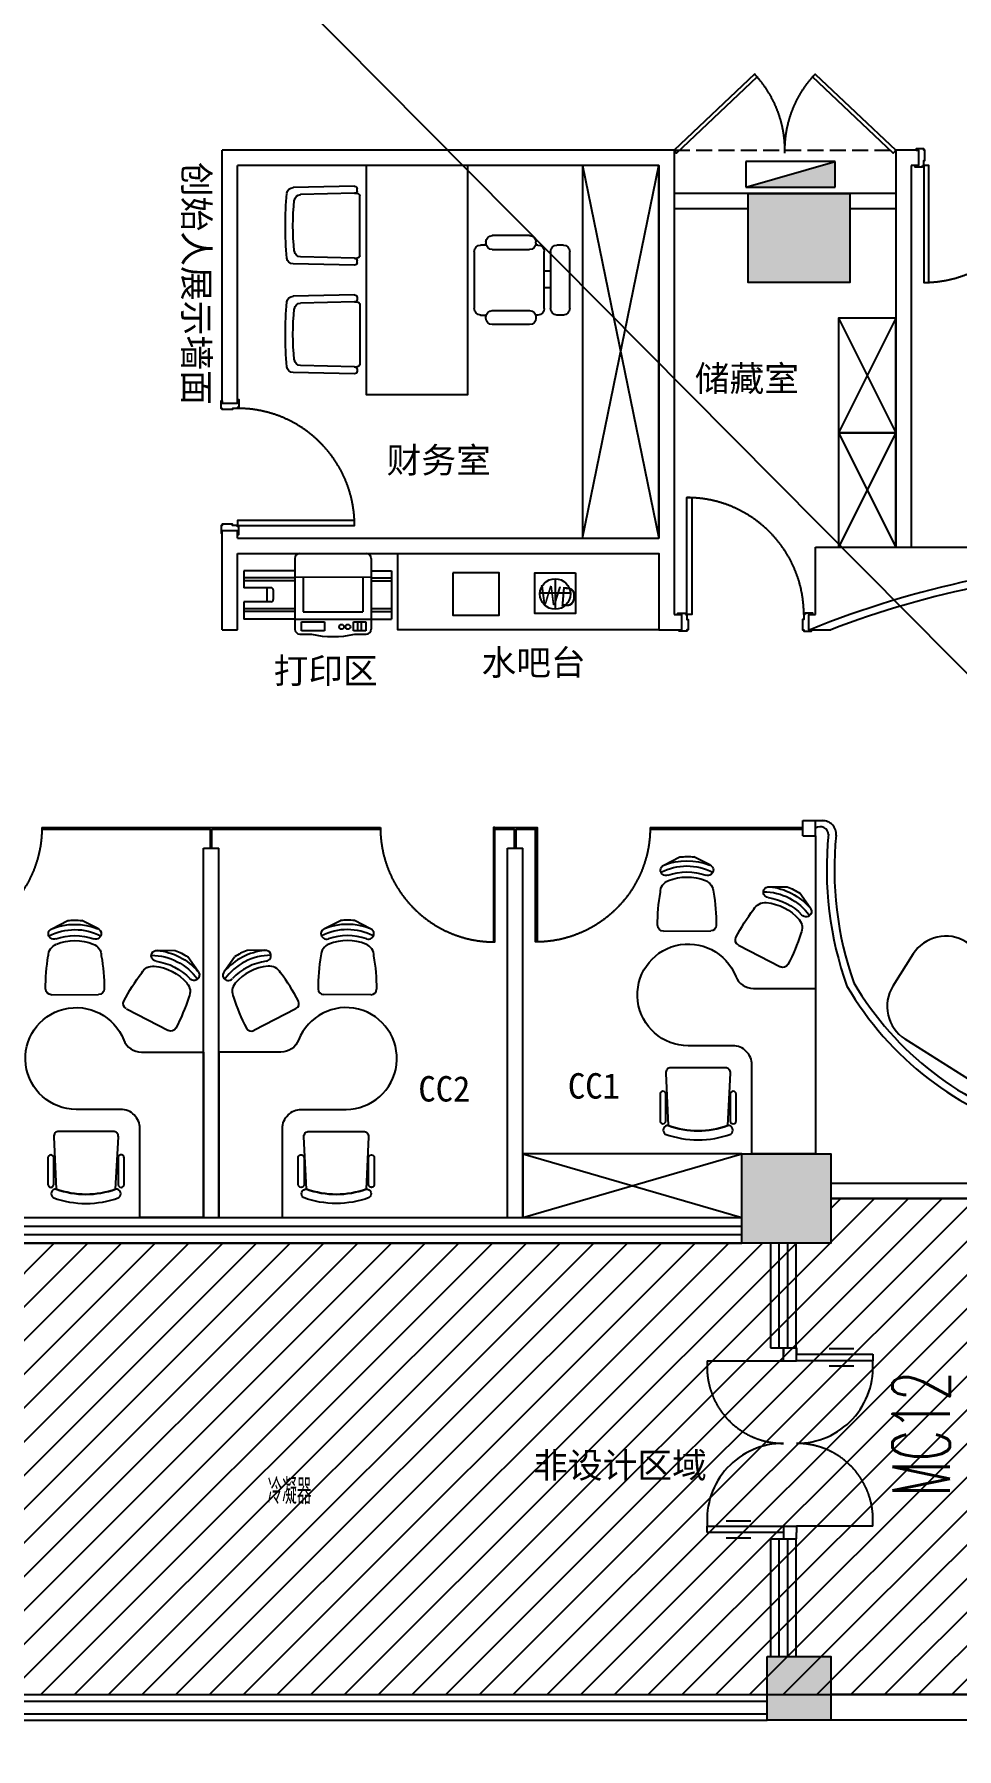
# Model space of a CAD drawing. Extents: x 392800 to 1041602, y -388882 to -94077.
# Drawn here: x 435883 to 443132, y -312974 to -299498 of the extents above; entities that cross this region are included whole.
import ezdxf
from ezdxf.enums import TextEntityAlignment as Align

# ---------------------------------------------------------------- set-up
doc = ezdxf.new("R2010")
doc.units = 0
doc.header["$LTSCALE"] = 1000
doc.header["$MEASUREMENT"] = 0
for name, pattern in [('ACAD_ISO02W100', [15, 12, -3]), ('ACAD_ISO03W100', [30, 12, -18]), ('DASH', [0.35, 0.25, -0.1]), ('DASHED', [0.75, 0.5, -0.25]), ('DASHED2', [6, 5, -1])]:
    doc.linetypes.add(name, pattern=pattern)
for name, color, linetype in [('DOOR【门】', 93, 'Continuous'), ('FF-FURN', 51, 'Continuous'), ('IAR-文字350', 2, 'ACAD_ISO02W100'), ('IBS-其它（电梯桥厢、管道上空线）', 123, 'Continuous'), ('IBS-墙面灯带', 40, 'INHOPE-LED LIGHT'), ('IBS-完成面', 2, 'Continuous'), ('IBS-新建墙体', 1, 'Continuous'), ('IBS-梁', 8, 'Continuous'), ('IBS－墙体', 6, 'Continuous'), ('IBS－窗', 1, 'Continuous'), ('IDS－门', 3, 'Continuous'), ('IFF-家具', 51, 'Continuous'), ('PUB_HATCH', 8, 'Continuous'), ('PUB_TEXT', 7, 'Continuous'), ('WALL', 255, 'Continuous')]:
    doc.layers.add(name, color=color, linetype=linetype)
doc.layers.add('DOOR【门套】', color=70, linetype='Continuous', lineweight=0)
doc.styles.add('_HZFS', font='txt.shx', dxfattribs={"width": 0.6, "bigfont": 'HZFS.shx'})
doc.styles.add('_HZTXT', font='gbenor.shx', dxfattribs={"bigfont": 'gbcbig.shx'})
doc.styles.add('INHOPE-03', font='gbeitc.shx', dxfattribs={"width": 0.85, "bigfont": 'gbcbig.shx'})
doc.styles.get("Standard").update_dxf_attribs({"font": 'gbenor.shx', "bigfont": 'gbcbig.shx'})
doc.linetypes.add('INHOPE-LED LIGHT', pattern='A,12.7,-5.08,["LED",INHOPE-03,S=2.54,R=0,X=-2.54,Y=-1.27],-6.35', length=24.13)

# ---------------------------------------------------------------- blocks, each defined once
blk = doc.blocks.new('M_A19UKF')
for p, q in [((-0.4667, -0.0028), (-0.4667, 0.3972)), ((-0.4667, 0.3972), (-0.4333, 0.3972)), ((-0.4333, 0.3972), (-0.4333, -0.0028)), ((-0.4949, 0.2977), (-0.4949, 0.1694)), ((-0.4051, 0.2977), (-0.4051, 0.1694)), ((-0.5, -0.0028), (-0.5, -0.0694)), ((-0.4333, -0.0028), (-0.5, -0.0028)), ((-0.5, -0.0028), (-0.5, -0.0028)), ((-0.5, -0.0694), (-0.5, -0.0694)), ((-0.5, -0.0694), (-0.4667, -0.0694)), ((-0.4333, -0.0028), (-0.4667, -0.0028)), ((-0.4333, -0.0694), (-0.4667, -0.0694)), ((-0.4333, -0.0028), (-0.4333, -0.0694)), ((0.4333, -0.0028), (0.4333, -0.0694)), ((0.4333, -0.0028), (0.4667, -0.0028)), ((0.4333, -0.0028), (0.5, -0.0028)), ((0.4333, -0.4694), (0.4333, -0.0694)), ((0.4333, -0.0694), (0.5, -0.0694)), ((0.4333, -0.0694), (0.4667, -0.0694)), ((0.5, -0.0028), (0.4667, -0.0028)), ((0.4667, -0.0694), (0.4667, -0.4694)), ((0.5, -0.0694), (0.4667, -0.0694)), ((0.5, -0.0028), (0.5, -0.0694)), ((0.5, -0.0028), (0.5, -0.0028)), ((0.5, -0.0694), (0.5, -0.0694)), ((0.4051, -0.3699), (0.4051, -0.2416)), ((0.4949, -0.3699), (0.4949, -0.2416)), ((0.4667, -0.4694), (0.4333, -0.4694))]:
    blk.add_line(p, q)
at = {"linetype": 'DASHED2'}
for p, q in [((0.4333, 0.3972), (0.4333, -0.0028)), ((-0.4333, -0.4694), (-0.4333, -0.0694))]:
    blk.add_line(p, q, dxfattribs=at)
for centre, start, end in [((-0.4, -0.0014), 359.80068, 94.78054), ((0.4, -0.0708), 179.80068, 274.78054)]:
    blk.add_arc(centre, 0.4, start, end)
for centre, start, end in [((0.4, -0.0014), 85.21946, 180.19932), ((-0.4, -0.0708), 265.21946, 0.19932)]:
    blk.add_arc(centre, 0.4, start, end, dxfattribs=at)
blk = doc.blocks.new('_FZH')
blk.add_solid([(0.5, 0.5), (0.5, -0.5), (-0.5, 0.5), (-0.5, -0.5)])
blk = doc.blocks.new('*U235')
at = {"color": 250, "linetype": 'ACAD_ISO03W100'}
blk.add_arc((40, 59), 920, 0, 90, dxfattribs=at)
at = {"layer": 'DOOR【门套】', "color": 3, "linetype": 'ByBlock', "lineweight": -2}
for points in [[(40, 60), (40, 980), (80, 980), (80, 60)], [(30, 60), (40, 60), (40, 20), (50, 20), (50, -60), (40, -60), (40, -70), (-20, -70), (-20, -60), (0, -60), (0, 60), (-30, 60), (-30, 70), (30, 70)], [(970, 60), (960, 60), (960, 20), (950, 20), (950, -60), (960, -60), (960, -70), (1020, -70), (1020, -60), (1000, -60), (1000, 60), (1030, 60), (1030, 70), (970, 70)]]:
    blk.add_lwpolyline(points, close=True, dxfattribs=at)
at = {"layer": 'DOOR【门】', "linetype": 'ByBlock', "style": '_HZTXT', "flags": 8}
blk.add_attdef('门编号', text='', height=250, dxfattribs=at).set_placement((435, 84), align=Align.CENTER)
blk = doc.blocks.new('办公桌77')
for p, q in [((-90, -263), (-574, -273)), ((-90, -318), (-516, -328)), ((-90, -318), (-70, -318)), ((-75, -311), (-75, -318)), ((-70, -298), (-70, -283)), ((-50, -808), (-50, -338)), ((1285, -650), (991, -650)), ((850, -1225), (850, -775)), ((900, -724), (944, -724)), ((941, -700), (941, -710)), ((991, -760), (1285, -760)), ((1350, -725), (1333, -725)), ((1335, -710), (1335, -700)), ((1400, -775), (1400, -1225)), ((1450, -1225), (1450, -775)), ((1550, -725), (1500, -725)), ((1600, -775), (1600, -1225)), ((-90, -883), (-574, -873)), ((-90, -828), (-516, -818)), ((-90, -828), (-70, -828)), ((-75, -828), (-75, -834)), ((-70, -863), (-70, -848)), ((1451, -939), (1401, -939)), ((1451, -1069), (1401, -1069)), ((-90, -1117), (-574, -1127)), ((-90, -1172), (-516, -1182)), ((-90, -1172), (-70, -1172)), ((-75, -1172), (-75, -1166)), ((-70, -1137), (-70, -1152)), ((-50, -1192), (-50, -1662)), ((900, -1276), (944, -1276)), ((941, -1300), (941, -1290)), ((991, -1240), (1285, -1240)), ((1350, -1275), (1333, -1275)), ((1335, -1290), (1335, -1300)), ((1550, -1275), (1500, -1275)), ((1285, -1350), (991, -1350)), ((-90, -1737), (-574, -1727)), ((-90, -1682), (-516, -1672)), ((-90, -1682), (-70, -1682)), ((-75, -1689), (-75, -1682)), ((-70, -1702), (-70, -1717))]:
    blk.add_line(p, q)
blk.add_lwpolyline([(800, -1900), (0, -1900), (0, -100), (800, -100)], close=True)
for centre, radius, start, end in [((-90, -283), 20, 0, 90), ((2189, -573), 2823, 174.829, 185.1712), ((-573, -323), 50, 91.1878, 174.829), ((1289, -573), 1864, 173.8307, 186.1697), ((-514, -378), 50, 91.3529, 173.8307), ((-90, -298), 20, 270, 0), ((-70, -338), 20, 0, 90), ((991, -700), 50, 90, 180), ((1285, -700), 50, 0, 90), ((-514, -768), 50, 186.1697, 268.6489), ((-70, -808), 20, 270, 0), ((900, -775), 50, 90, 180), ((991, -710), 50, 180, 270), ((1285, -710), 50, 270, 0), ((1350, -775), 50, 0, 90), ((1500, -775), 50, 90, 180), ((1550, -775), 50, 0, 90), ((-573, -823), 50, 185.1712, 268.8133), ((-90, -848), 20, 0, 90), ((-90, -863), 20, 270, 0), ((2189, -1427), 2823, 174.8288, 185.171), ((-573, -1177), 50, 91.1867, 174.8288), ((-514, -1232), 50, 91.3511, 173.8303), ((-90, -1137), 20, 0, 90), ((-90, -1152), 20, 270, 0), ((-70, -1192), 20, 0, 90), ((1289, -1427), 1864, 173.8303, 186.1693), ((900, -1225), 50, 180, 270), ((991, -1290), 50, 90, 180), ((991, -1300), 50, 180, 270), ((1285, -1290), 50, 0, 90), ((1285, -1300), 50, 270, 0), ((1350, -1225), 50, 270, 0), ((1500, -1225), 50, 180, 270), ((1550, -1225), 50, 270, 0), ((-573, -1677), 50, 185.171, 268.8122), ((-514, -1622), 50, 186.1693, 268.6471), ((-90, -1702), 20, 0, 90), ((-90, -1717), 20, 270, 0), ((-70, -1662), 20, 270, 0)]:
    blk.add_arc(centre, radius, start, end)
blk = doc.blocks.new('ergegerg')
for p, q in [((-4287, 2535, -1), (-4289, 2533, -1)), ((-4240, 2528, -1), (-4125, 2446, -1)), ((-4533, 1964, -1), (-4704, 2294, -1)), ((-4074, 2208, -1), (-4075, 2348, -1)), ((-4098, 2164, -1), (-4096, 2165, -1)), ((-3942, 1767, -1), (-3944, 1767, -1)), ((-4423, 1374, -1), (-4422, 1746, -1)), ((-3903, 1739, -1), (-3839, 1613, -1)), ((-3904, 1378, -1), (-3839, 1503, -1)), ((-3945, 1351, -1), (-3943, 1351, -1))]:
    blk.add_line(p, q)
blk.add_lwpolyline([(-6174, 2570), (-6174, 2070), (-5474, 2070, -0.414214), (-5324, 1920), (-5324, 1570, 1.89419), (-4779, 1943, -0.30896), (-4874, 2083), (-4874, 2570), (-6174, 2570)], format="xyb")
at = {"lineweight": -2, "elevation": -1}
for points in [[(-5951, 1413, -0.760825), (-6018, 1389, -0.177027), (-6018, 1905, -0.760825), (-5951, 1880, 0.177027)], [(-5497, 1433, -0.429014), (-5539, 1393), (-5951, 1413, -0.177027), (-5951, 1880), (-5539, 1901, -0.429014), (-5497, 1861)], [(-5704, 1900), (-5915, 1900, -1), (-5915, 1946), (-5704, 1946, -1)], [(-5704, 1348), (-5915, 1348, -1), (-5915, 1393), (-5704, 1393, -1)]]:
    blk.add_lwpolyline(points, format="xyb", close=True, dxfattribs=at)
for centre, radius, start, end in [((-4005, 1059, -1), 1462, 107.4125, 117.7226), ((-4397, 2366, -1), 99, 48.8413, 117.404), ((-4593, 2142, -1), 397, 5.9668, 48.8413), ((-4267, 2495, -1), 44, 117.404, 226.8569), ((-4561, 2158, -1), 448, 0.3007, 54.5074), ((-4603, 2136, -1), 448, 7.9512, 46.8569), ((-4269, 2494, -1), 44, 48.9955, 117.404), ((-4561, 2158, -1), 489, 5.8126, 48.9955), ((-4561, 2158, -1), 522, 21.3605, 33.4476), ((-4665, 2314, -1), 44, 117.7226, 207.404), ((-4297, 2173, -1), 99, 297.404, 5.9668), ((-4116, 2204, -1), 44, 187.9512, 297.404), ((-4118, 2203, -1), 44, 297.404, 5.8126), ((-5139, 3246, -1), 1462, 297.0855, 307.3956), ((-4493, 1984, -1), 44, 207.404, 297.0855), ((-4378, 1746, -1), 44, 90.1885, 179.87), ((-4374, 328, -1), 1462, 79.8784, 90.1885), ((-4117, 1668, -1), 99, 21.3073, 89.87), ((-3942, 1723, -1), 44, 89.87, 199.3228), ((-4359, 1560, -1), 448, 332.7666, 26.9733), ((-3944, 1723, -1), 44, 21.4615, 89.87), ((-4395, 1560, -1), 397, 338.4327, 21.3073), ((-4406, 1560, -1), 448, 340.4172, 19.3228), ((-4359, 1560, -1), 489, 338.2785, 21.4615), ((-4359, 1560, -1), 522, 353.8265, 5.9135), ((-4379, 1374, -1), 44, 179.87, 269.5514), ((-4368, 2791, -1), 1462, 269.5514, 279.8615), ((-4118, 1450, -1), 99, 269.87, 338.4327), ((-3943, 1395, -1), 44, 160.4172, 269.87), ((-3945, 1395, -1), 44, 269.87, 338.2785)]:
    blk.add_arc(centre, radius, start, end)
blk = doc.blocks.new('做成ACAD TuKuai0270')
at = {"linetype": 'Continuous'}
for p, q in [((-300, 40), (-300, 594)), ((-170, 634), (-260, 634)), ((260, 634), (170, 634)), ((300, 40), (300, 594)), ((-460, 136), (-460, 516)), ((-300, 516), (-460, 516)), ((300, 516), (700, 516)), ((700, 379), (700, 516)), ((470, 287), (470, 361)), ((488, 379), (700, 379)), ((-300, 136), (-460, 136)), ((300, 136), (700, 136)), ((488, 269), (700, 269)), ((700, 136), (700, 269)), ((260, 0), (-260, 0))]:
    blk.add_line(p, q, dxfattribs=at)
at = {"color": 9, "linetype": 'Continuous'}
for p, q in [((-258, 608), (-161, 608)), ((-258, 538), (-258, 608)), ((-224, 608), (-224, 538)), ((-195, 608), (-195, 538)), ((-161, 608), (-161, 538)), ((67, 538), (67, 608)), ((67, 608), (247, 608)), ((247, 608), (247, 538)), ((-300, 456), (-460, 456)), ((-300, 434), (-460, 434)), ((300, 516), (-300, 516)), ((-161, 538), (-258, 538)), ((-235, 185), (-235, 458)), ((235, 458), (-235, 458)), ((247, 538), (67, 538)), ((235, 185), (235, 458)), ((300, 456), (700, 456)), ((300, 434), (700, 434)), ((520, 269), (520, 379)), ((-300, 214), (-460, 214)), ((-300, 192), (-460, 192)), ((300, 185), (-300, 185)), ((300, 214), (700, 214)), ((300, 192), (700, 192))]:
    blk.add_line(p, q, dxfattribs=at)
for centre in [(-117, 577), (-67, 577)]:
    blk.add_circle(centre, 19, dxfattribs=at)
at = {"linetype": 'Continuous'}
for centre, radius, start, end in [((-260, 594), 40, 89.9855, 179.9855), ((0, -80), 734, 76.5836, 103.3874), ((260, 594), 40, 359.9855, 89.9855), ((488, 361), 18.1, 89.9855, 179.9855), ((488, 287), 18.1, 179.9855, 269.9855), ((-260, 40), 40, 179.9855, 269.9855), ((260, 40), 40, 269.9855, 359.9855)]:
    blk.add_arc(centre, radius, start, end, dxfattribs=at)
blk = doc.blocks.new('*U236')
at = {"color": 250, "linetype": 'ACAD_ISO03W100'}
blk.add_arc((-40, 59), 920, 90, 180, dxfattribs=at)
at = {"layer": 'DOOR【门套】', "color": 3, "linetype": 'ByBlock', "lineweight": -2}
for points in [[(-40, 60), (-40, 980), (-80, 980), (-80, 60)], [(-970, 60), (-960, 60), (-960, 20), (-950, 20), (-950, -60), (-960, -60), (-960, -70), (-1020, -70), (-1020, -60), (-1000, -60), (-1000, 60), (-1030, 60), (-1030, 70), (-970, 70)], [(-30, 60), (-40, 60), (-40, 20), (-50, 20), (-50, -60), (-40, -60), (-40, -70), (20, -70), (20, -60), (0, -60), (0, 60), (30, 60), (30, 70), (-30, 70)]]:
    blk.add_lwpolyline(points, close=True, dxfattribs=at)
at = {"layer": 'DOOR【门】', "linetype": 'ByBlock', "style": '_HZTXT', "flags": 8}
blk.add_attdef('门编号', text='', height=250, dxfattribs=at).set_placement((-435, 84), align=Align.CENTER)
blk = doc.blocks.new('*U240')
blk.add_lwpolyline([(0, 0), (12, 0), (12, 900), (0, 900)], close=True)
at = {"color": 252, "linetype": 'DASHED', "ltscale": 8}
blk.add_arc((0, 0), 900, 0, 90, dxfattribs=at)
blk = doc.blocks.new('$TwtSys$00000434')
for p, q in [((-0.5, 0.5), (-0.5, -0.5)), ((-0.5, -0.5), (0.5, 0.5)), ((0.5, 0.5), (-0.5, 0.5)), ((0.5, -0.5), (0.5, 0.5)), ((-0.5, -0.5), (0.5, -0.5))]:
    blk.add_line(p, q)
blk.add_solid([(0.5, -0.5), (0.5, 0.5), (-0.5, -0.5)])
blk = doc.blocks.new('*U377')
at = {"ltscale": 8}
blk.add_lwpolyline([(0, 0), (21, -21), (637, 594), (616, 616)], close=True, dxfattribs=at)
at = {"color": 252, "linetype": 'DASHED', "ltscale": 8}
blk.add_arc((0, 0), 871, 0, 45, dxfattribs=at)

msp = doc.modelspace()

# ---------------------------------------------------------------- hatches: boundary and pattern name
at = {"layer": 'PUB_HATCH'}
h = msp.add_hatch(dxfattribs=at)
h.set_pattern_fill('ANSI31', color=256, scale=1500)
h.set_pattern_definition([(45, (-78011.46, -97026.16), (-132.58252, 132.58252), [])])
h.paths.add_polyline_path([(441792.6, -286948), (441792.6, -294748.7), (441417.6, -294748.7), (441417.6, -295198.7), (449217.6, -295198.7), (449217.6, -294748.7), (449592.6, -294748.7), (449592.6, -286948.7), (449592.6, -279148.7), (449442.6, -279148.7), (449442.6, -278848.7), (427742.6, -278848.7), (427742.6, -278898.7), (427242.6, -278898.7), (421342.6, -278898.7), (417842.6, -278898.7), (417842.6, -279148.7), (417542.6, -279148.7), (417542.6, -286949.4)])
h.paths.add_polyline_path([(447688.7, -312548.7), (447688.7, -308648.7), (442142.6, -308648.7), (442142.6, -308998.7), (434442.6, -308998.7), (434442.6, -312548.7)])

# ---------------------------------------------------------------- linework, layer by layer
at = {"layer": 'FF-FURN'}
for p, q in [((439722.6, -308298.7), (441442.6, -308798.7)), ((439722.6, -308798.7), (441442.6, -308298.7))]:
    msp.add_line(p, q, dxfattribs=at)
for points in [[(438740.6, -303578.7), (440790.5, -303578.7), (440790.5, -304178.7), (438740.6, -304178.7)], [(439722.6, -308798.7), (441442.6, -308798.7), (441442.6, -308298.7), (439722.6, -308298.7)]]:
    msp.add_lwpolyline(points, close=True, dxfattribs=at)
at = {"layer": 'IBS-墙面灯带', "linetype": 'INHOPE-LED LIGHT', "ltscale": 0.01}
for points in [[(444584.2, -303633.5, 0.0906751), (441979.6, -304178.7, 0.0847076)], [(442124.1, -305785.6, 0.1119469), (442269.4, -306979.8, 0.1941559), (443771.3, -308139.5, 0.0646208), (445672.2, -308371.8, -0.0014551), (447925.7, -308388.7, -0.0014551)]]:
    msp.add_lwpolyline(points, format="xyb", dxfattribs=at)
msp.add_arc((442059.8, -305790.7), 64, 1.13255, 125.50904, dxfattribs=at)
at = {"layer": 'IBS-完成面'}
for p, q in [((437360.6, -302398.4), (437360.6, -300409.5)), ((440910.5, -300409.5), (437360.6, -300409.5)), ((440910.5, -300409.5), (440910.5, -304058.7)), ((442832.6, -300409.5), (442652.6, -300409.5)), ((442652.6, -300409.5), (442652.6, -303529.5)), ((437480.6, -302398.4), (437480.6, -300529.5)), ((440790.5, -300529.5), (437480.6, -300529.5)), ((440790.5, -300529.5), (440790.5, -303458.4)), ((442832.6, -300529.5), (442772.6, -300529.5)), ((442772.6, -300529.5), (442772.6, -303529.5)), ((442652.6, -300748.7), (440910.5, -300748.7)), ((441492.6, -300868.7), (440910.5, -300868.7)), ((442652.6, -300868.7), (442292.6, -300868.7)), ((437360.6, -304178.7), (437360.6, -303398.4)), ((437480.6, -303458.4), (437480.6, -303398.4)), ((437480.6, -303458.4), (440680.5, -303458.4)), ((437480.6, -304178.7), (437480.6, -303578.7)), ((437480.6, -303578.7), (440680.5, -303578.7)), ((440790.5, -303578.7), (440790.5, -304178.7)), ((442022.6, -303529.5), (449492.6, -303529.5)), ((442022.6, -304058.7), (442022.6, -303529.5)), ((442292.6, -303529.5), (442292.6, -303529.5)), ((440910.5, -304058.7), (440970.5, -304058.7)), ((441970.5, -304058.7), (442022.6, -304058.7)), ((437360.6, -304178.7), (437480.6, -304178.7)), ((440790.5, -304178.7), (440970.5, -304178.7)), ((441970.5, -304178.7), (442142.6, -304178.7)), ((441922.6, -305678.7), (442081.2, -305678.7)), ((441922.6, -305798.7), (441922.6, -305678.7)), ((442022.6, -305798.7), (442022.6, -305678.7)), ((437212.6, -308798.7), (437212.6, -305894.7)), ((437212.6, -305894.7), (437332.6, -305894.7)), ((437332.6, -308798.7), (437332.6, -305894.7)), ((439602.6, -308798.7), (439602.6, -305894.7)), ((439602.6, -305894.7), (439722.6, -305894.7)), ((439722.6, -308798.7), (439722.6, -305894.7)), ((441922.6, -305798.7), (442022.6, -305798.7)), ((442022.6, -305798.7), (442022.6, -308298.7))]:
    msp.add_line(p, q, dxfattribs=at)
for points in [[(444585.7, -303693.5, 0.0854915), (442142.6, -304178.7, 0.0689171)], [(442183.8, -305791.7, 0.1114151), (442324, -306954.3, 0.1934979), (443786.9, -308081.5, 0.0646092), (445672.2, -308311.8, -0.0014553), (447926.3, -308328.7, 0.0045629)]]:
    msp.add_lwpolyline(points, format="xyb", dxfattribs=at)
msp.add_arc((442078, -305784.7), 106, 354.0151, 91.74661, dxfattribs=at)
at = {"layer": 'IBS-新建墙体'}
for p, q in [((406699, -267705.5), (461407.9, -322870.5)), ((435942.4, -305744.7), (437266.6, -305744.7)), ((435942.6, -305732.7), (438602.7, -305732.7)), ((437266.6, -305894.7), (437266.6, -305744.7)), ((437278.6, -305894.7), (437278.6, -305744.7)), ((437278.6, -305744.7), (438602.9, -305744.7)), ((439502.6, -305732.7), (439822.6, -305732.7)), ((439502.6, -305744.7), (439656.6, -305744.7)), ((439656.6, -305894.7), (439656.6, -305744.7)), ((439668.6, -305894.7), (439668.6, -305744.7)), ((439668.6, -305744.7), (439822.6, -305744.7)), ((440722.4, -305744.7), (441922.6, -305744.7)), ((440722.6, -305732.7), (441922.6, -305732.7))]:
    msp.add_line(p, q, dxfattribs=at)
at = {"layer": 'IBS-梁', "color": 251, "linetype": 'DASH', "ltscale": 0.5}
msp.add_line((440910.5, -300409.5), (442652.6, -300409.5), dxfattribs=at)
at = {"layer": 'IBS－墙体'}
for p, q in [((442142.6, -308528.7), (447688.7, -308528.7)), ((442142.6, -308648.7), (447688.7, -308648.7)), ((443342.6, -312548.7), (442142.6, -312548.7)), ((443342.6, -312748.7), (442142.6, -312748.7))]:
    msp.add_line(p, q, dxfattribs=at)
for points in [[(441492.6, -300748.7), (442292.6, -300748.7), (442292.6, -301448.7), (441492.6, -301448.7)], [(441442.6, -308298.7), (442142.6, -308298.7), (442142.6, -308998.7), (441442.6, -308998.7)], [(441642.6, -312248.7), (442142.6, -312248.7), (442142.6, -312748.7), (441642.6, -312748.7)]]:
    msp.add_lwpolyline(points, close=True, dxfattribs=at)
at = {"layer": 'IBS－窗'}
for p, q in [((434942.6, -308798.7), (441442.6, -308798.7)), ((434942.6, -308865.4), (441442.6, -308865.4)), ((434942.6, -308932), (441442.6, -308932)), ((434942.6, -308998.7), (441442.6, -308998.7)), ((441667.6, -308998.7), (441667.6, -309823.7)), ((441734.3, -308998.7), (441734.3, -309823.7)), ((441801, -308998.7), (441801, -309823.7)), ((441867.6, -308998.7), (441867.6, -309823.7)), ((441667.6, -309823.7), (441867.6, -309823.7)), ((441667.6, -311323.7), (441867.6, -311323.7)), ((441667.6, -311323.7), (441667.6, -312248.7)), ((441734.3, -311323.7), (441734.3, -312248.7)), ((441801, -311323.7), (441801, -312248.7)), ((441867.6, -311323.7), (441867.6, -312248.7)), ((434372.6, -312598.7), (441642.6, -312598.7)), ((434442.6, -312548.7), (441642.6, -312548.7)), ((434312.6, -312698.7), (441642.6, -312698.7)), ((434442.6, -312748.7), (441642.6, -312748.7))]:
    msp.add_line(p, q, dxfattribs=at)
at = {"layer": 'IFF-家具'}
for p, q in [((440190.5, -303458.4), (440790.5, -300529.5)), ((440190.5, -300529.5), (440790.5, -303458.4)), ((442652.6, -301729.5), (442202.6, -302629.5)), ((442202.6, -301729.5), (442652.6, -302629.5)), ((442652.6, -302629.5), (442202.6, -303529.5)), ((442202.6, -302629.5), (442652.6, -303529.5)), ((439976.3, -303777.3, 0), (439976.3, -304017.3, 0)), ((440096.1, -303891.2), (439856.4, -303891.2))]:
    msp.add_line(p, q, dxfattribs=at)
msp.add_lwpolyline([(440190.5, -303458.4), (440790.5, -303458.4), (440790.5, -300529.5), (440190.5, -300529.5)], close=True, dxfattribs=at)
for points in [[(442652.6, -301729.5), (442202.6, -301729.5), (442202.6, -302629.5), (442652.6, -302629.5), (442652.6, -301729.5)], [(442652.6, -302629.5), (442202.6, -302629.5), (442202.6, -303529.5), (442652.6, -303529.5), (442652.6, -302629.5)]]:
    msp.add_lwpolyline(points, dxfattribs=at)
at = {"layer": 'IFF-家具', "elevation": 0}
msp.add_lwpolyline([(439173.1, -303731.2), (439173.1, -304064.6), (439535.9, -304064.6), (439535.9, -303731.2)], close=True, dxfattribs=at)
at = {"layer": 'IFF-家具', "extrusion": (2.33635e-06, -1.01832e-07, 1)}
msp.add_lwpolyline([(440136.5, -303731.2), (440136.5, -304051.2), (439816.5, -304051.2), (439816.5, -303731.2)], close=True, dxfattribs=at)
at = {"layer": 'IFF-家具'}
msp.add_lwpolyline([(442724.5, -307394), (443570.5, -307927.3, 0.4142136), (443984.2, -307833.5), (444144.2, -307579.7, 0.4142136), (444050.4, -307165.9), (443204.5, -306632.7, 0.4142136), (442790.7, -306726.5), (442630.7, -306980.3, 0.4142136)], format="xyb", close=True, dxfattribs=at)
at = {"layer": 'IFF-家具', "extrusion": (2.33635e-06, -1.01832e-07, 1)}
msp.add_circle((439976.3, -303897.3, 1.1), 120, dxfattribs=at)
at = {"layer": 'PUB_HATCH'}
msp.add_lwpolyline([(434442.6, -308998.7), (434442.6, -312548.7), (447688.7, -312548.7), (447688.7, -308648.7), (442142.6, -308648.7), (442142.6, -308998.7), (434442.6, -308998.7)], dxfattribs=at)
at = {"layer": 'WALL'}
msp.add_line((441667.6, -311323.7), (441867.6, -311323.7), dxfattribs=at)
msp.add_line((441667.6, -311323.7), (441867.6, -311323.7), dxfattribs=at)

# ---------------------------------------------------------------- block references
at = {"layer": 'FF-FURN'}
for name, p, rotation in [('做成ACAD TuKuai0270', (438230.6, -303578.7), 180.0144749214671), ('ergegerg', (439902.9, -302624.2, 0.8), 90.00000000064959)]:
    msp.add_blockref(name, p, dxfattribs=dict(at, rotation=rotation))
at = {"layer": 'FF-FURN', "xscale": -1}
for p, rotation in [((439452.4, -302124.2, 0.8), 269.9999999999969), ((434642.4, -302624.2, 0.8), 269.9999999993505)]:
    msp.add_blockref('ergegerg', p, dxfattribs=dict(at, rotation=rotation))
at = {"layer": 'IBS-其它（电梯桥厢、管道上空线）', "xscale": 699.9999999999999, "yscale": 200, "zscale": 699.9999999999999, "rotation": 359.999999999987}
msp.add_blockref('$TwtSys$00000434', (441825.9, -300598.7), dxfattribs=at)
at = {"layer": 'IDS－门'}
for name, p, rotation in [('*U377', (440910.5, -300409.5), 358.4328639654543), ('*U236', (442832.6, -300469.5), 180), ('*U236', (437420.6, -303398.4), 270), ('*U240', (439502.6, -305732.7, 0), 180)]:
    msp.add_blockref(name, p, dxfattribs=dict(at, rotation=rotation))
at = {"layer": 'IDS－门', "xscale": -1}
for name, p, rotation in [('*U377', (442652.6, -300409.5), 1.567136034545822), ('*U240', (435042.6, -305732.7, 0), 180), ('*U240', (439822.6, -305732.7, 0), 180)]:
    msp.add_blockref(name, p, dxfattribs=dict(at, rotation=rotation))
at = {"layer": 'IDS－门'}
msp.add_blockref('*U235', (440970.5, -304118.7), dxfattribs=at)
at = {"layer": 'IDS－门', "xscale": 1500, "yscale": 1500, "zscale": 1500, "rotation": 90}
msp.add_blockref('M_A19UKF', (441767.6, -310573.7), dxfattribs=at)
at = {"layer": 'IFF-家具', "xscale": -1, "rotation": 180}
msp.add_blockref('办公桌77', (438490.5, -302429.5), dxfattribs=at)
at = {"layer": 'PUB_HATCH', "zscale": 500}
for p, xscale, yscale in [((441892.6, -301098.7), 800, 700), ((441792.6, -308648.7), 700, 700), ((441892.6, -312498.7), 500, 500)]:
    msp.add_blockref('_FZH', p, dxfattribs=dict(at, xscale=xscale, yscale=yscale))

# ---------------------------------------------------------------- texts
at = {"layer": 'IAR-文字350', "width": 0.8}
msp.add_text('冷凝器', height=200, rotation=360, dxfattribs=at).set_placement((437715.7, -311051.8))
at = {"layer": 'IAR-文字350', "insert": (437257.5, -302410.5), "char_height": 200, "width": 2097.173, "attachment_point": 3, "rotation": 270, "line_spacing_factor": 0.963855}
msp.add_mtext('{\\fSimSun|b0|i0|c134|p2;创始人展示墙面}', dxfattribs=at)
at = {"layer": 'IAR-文字350', "char_height": 200, "width": 1759.036, "attachment_point": 3, "line_spacing_factor": 0.963855}
for s, insert in [('{\\fSimSun|b0|i0|c134|p2;储藏室}', (441892.2, -302103.5)), ('{\\fSimSun|b0|i0|c134|p2;财务室}', (439470.7, -302745.4)), ('{\\fSimSun|b0|i0|c134|p2;打印区}', (438582.4, -304400.4)), ('{\\fSimSun|b0|i0|c134|p2;水吧台}', (440216.1, -304335.2)), ('{\\fSimSun|b0|i0|c134|p2;CC2}', (439309.5, -307686.7)), ('{\\fSimSun|b0|i0|c134|p2;CC1}', (440484.7, -307663.7)), ('{\\fSimSun|b0|i0|c134|p2;非设计区域}', (441167.7, -310645.5))]:
    msp.add_mtext(s, dxfattribs=dict(at, insert=insert))
at = {"layer": 'IFF-家具', "extrusion": (-2.31988e-06, 2.95012e-07, 1), "insert": (439998.8, -303913, 0), "char_height": 150, "width": 424.233, "attachment_point": 5, "text_direction": (0.996563, -0.082834, 2e-06), "line_spacing_factor": 0.963855}
msp.add_mtext('\\fArial Narrow;WD', dxfattribs=at)
at = {"layer": 'PUB_TEXT', "ltscale": 2, "style": '_HZFS', "width": 0.6}
msp.add_text('MC12', height=450, rotation=90, dxfattribs=at).set_placement((443077.2, -310990.5))

doc.saveas('drawing.dxf')
